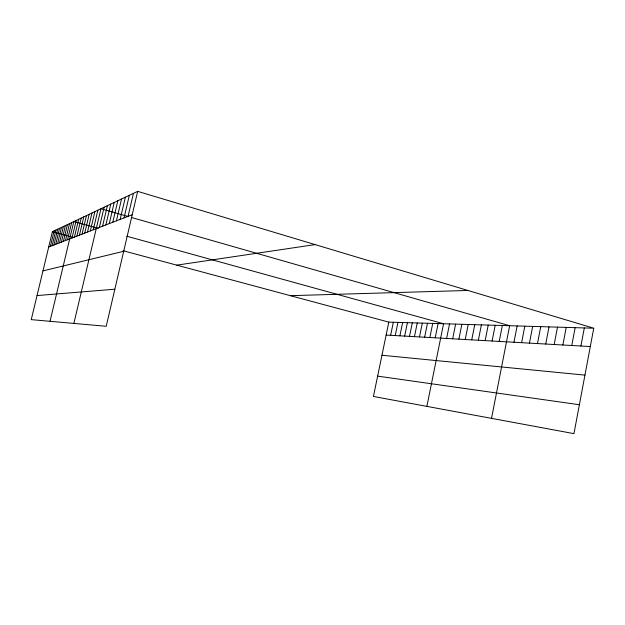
<?xml version="1.0" encoding="UTF-8"?>
<svg xmlns="http://www.w3.org/2000/svg" width="625" height="625" viewBox="0 0 625 625"><rect width="100%" height="100%" fill="white"/><g stroke="black" fill="none" stroke-linecap="round" stroke-linejoin="round"><path stroke-width="0.94" d="M593.75 328.219L573.953 433.641L373.422 396.469L388.812 322.117L593.75 328.219L137.672 191.359L52.383 231.727L31.25 319.633L106.203 326.281L137.672 191.359M571.766 345.492L575.148 327.664M580.914 346.008L584.32 327.938M545.727 344.031L549.016 326.891M554.18 344.508L557.5 327.141M562.859 344.992L566.211 327.398M529.445 343.117L532.68 326.406M537.484 343.57L540.75 326.641M513.961 342.25L517.141 325.938M521.609 342.68L524.82 326.172M492.094 341.016L495.195 325.289M499.211 341.422L502.336 325.5M491.523 418.359L509.648 325.719L131.367 217.438M471.719 339.875L474.742 324.68M478.352 340.25L481.398 324.875M485.141 340.625L488.219 325.078M458.883 339.148L461.859 324.297M465.227 339.508L468.227 324.484M435.211 337.82L438.094 323.586M426.883 406.375L443.562 323.75L126.656 236.18M446.602 338.461L449.531 323.93M452.672 338.805L455.625 324.109M419.492 336.938L422.312 323.117M424.633 337.227L427.469 323.266M429.867 337.523L432.727 323.422M399.898 335.836L402.633 322.531M404.656 336.109L407.414 322.672M409.508 336.375L412.289 322.82M414.453 336.656L417.25 322.961M390.641 335.32L393.336 322.25M395.227 335.578L397.945 322.391M128.055 216.352L133.43 193.367M105.859 224.93L110.766 204.094M109.266 223.617L114.242 202.453M112.781 222.258L117.828 200.75M116.406 220.852L121.539 199M120.164 219.406L125.367 197.188M124.039 217.906L129.328 195.312M84.727 233.102L89.188 214.305M87.484 232.031L92.008 212.977M90.328 230.938L94.906 211.602M93.25 229.805L97.891 210.188M73.867 323.414L100.961 208.734L128.656 216.664M99.359 227.445L104.133 207.234M102.562 226.203L107.398 205.687M63.422 241.328L67.422 224.609M65.461 240.547L69.508 223.625M67.547 239.734L71.641 222.617M50.031 321.297L73.82 221.578L98.266 228.336M72.031 238.008L76.211 220.445M74.43 237.078L78.672 219.289M76.898 236.125L81.195 218.094M79.438 235.141L83.781 216.867M82.047 234.133L86.445 215.602M50.406 246.367L54.117 230.906M52.141 245.695L55.891 230.07M53.914 245.008L57.711 229.211M55.734 244.305L59.562 228.328M57.594 243.586L61.461 227.43M59.492 242.852L63.406 226.516M61.438 242.102L65.391 225.57M48.703 247.023L132.219 214.742M42.969 270.875L123.688 251.297M176.75 265.148L315.086 244.602M37.039 295.562L114.844 289.219M290.375 295.672L467.914 290.461M386.133 335.062L590.312 346.539M381.953 355.25L584.945 375.125M377.633 376.125L579.383 404.742M52.383 231.727L74.188 237.586M123.023 250.711L388.812 322.117"/></g></svg>
